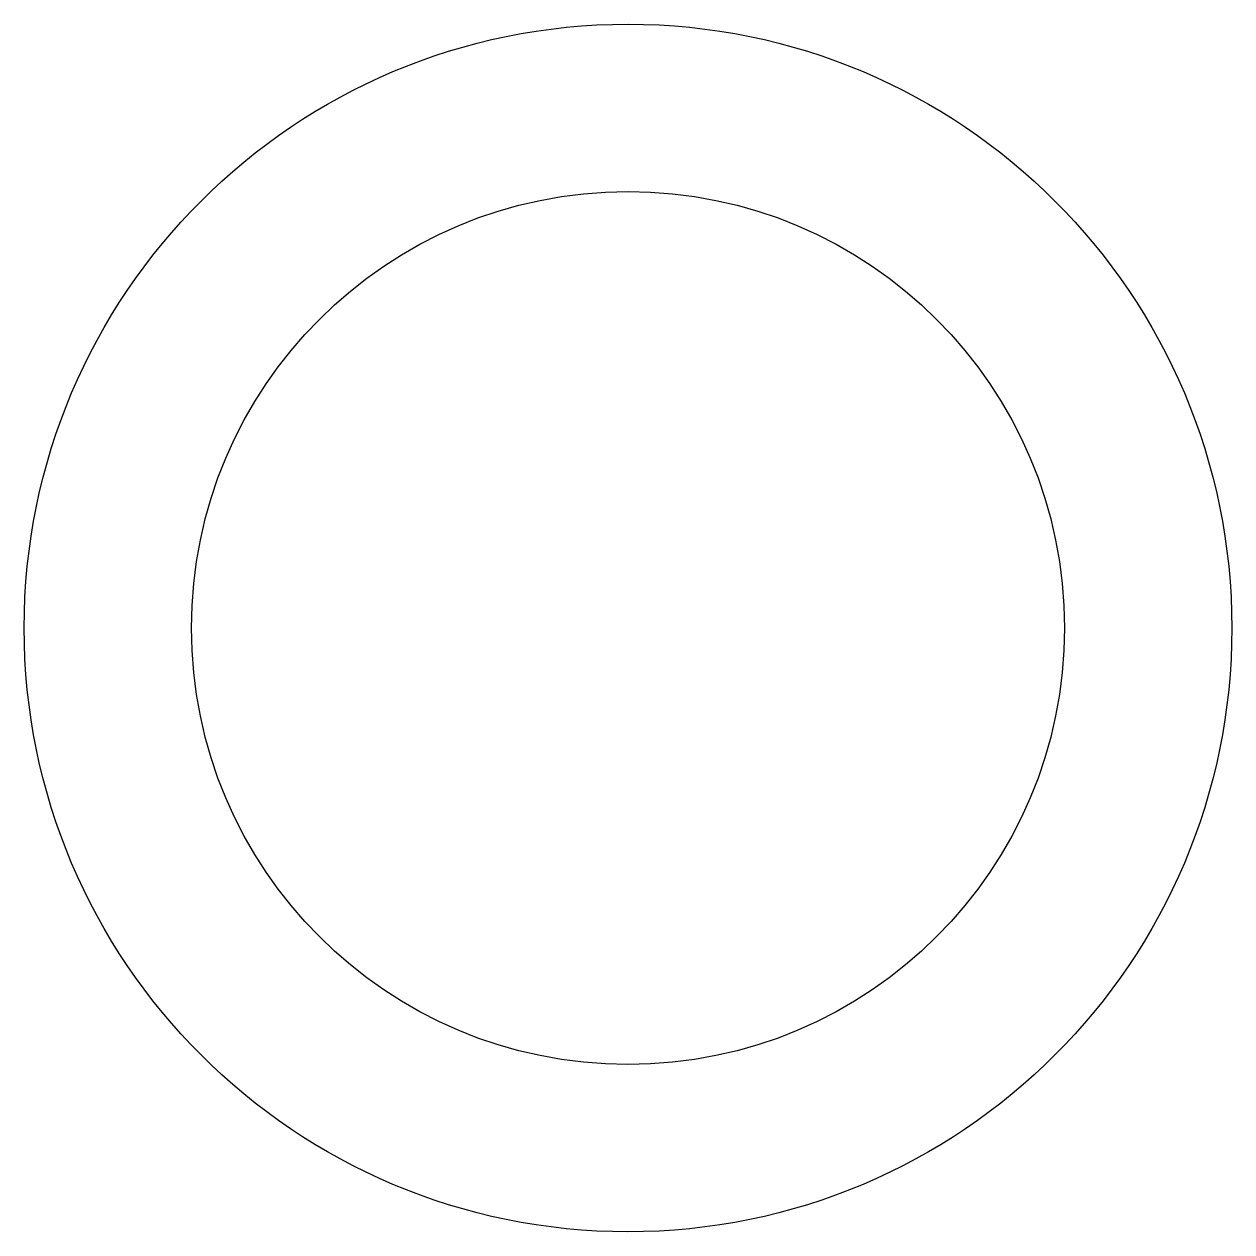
# Model space of a CAD drawing. Header units: millimetres. Extents: x -415 to 415, y -415 to 415.
import ezdxf

# ---------------------------------------------------------------- set-up
doc = ezdxf.new("R2010")
doc.units = ezdxf.units.MM
doc.layers.add('CORTE', color=7, linetype='Continuous', true_color=0x000000)

msp = doc.modelspace()

# ---------------------------------------------------------------- linework, layer by layer
at = {"layer": 'CORTE', "color": 7, "true_color": 0x000000}
for radius in [415, 300]:
    msp.add_circle((0, 0), radius, dxfattribs=at)

doc.saveas('drawing.dxf')
